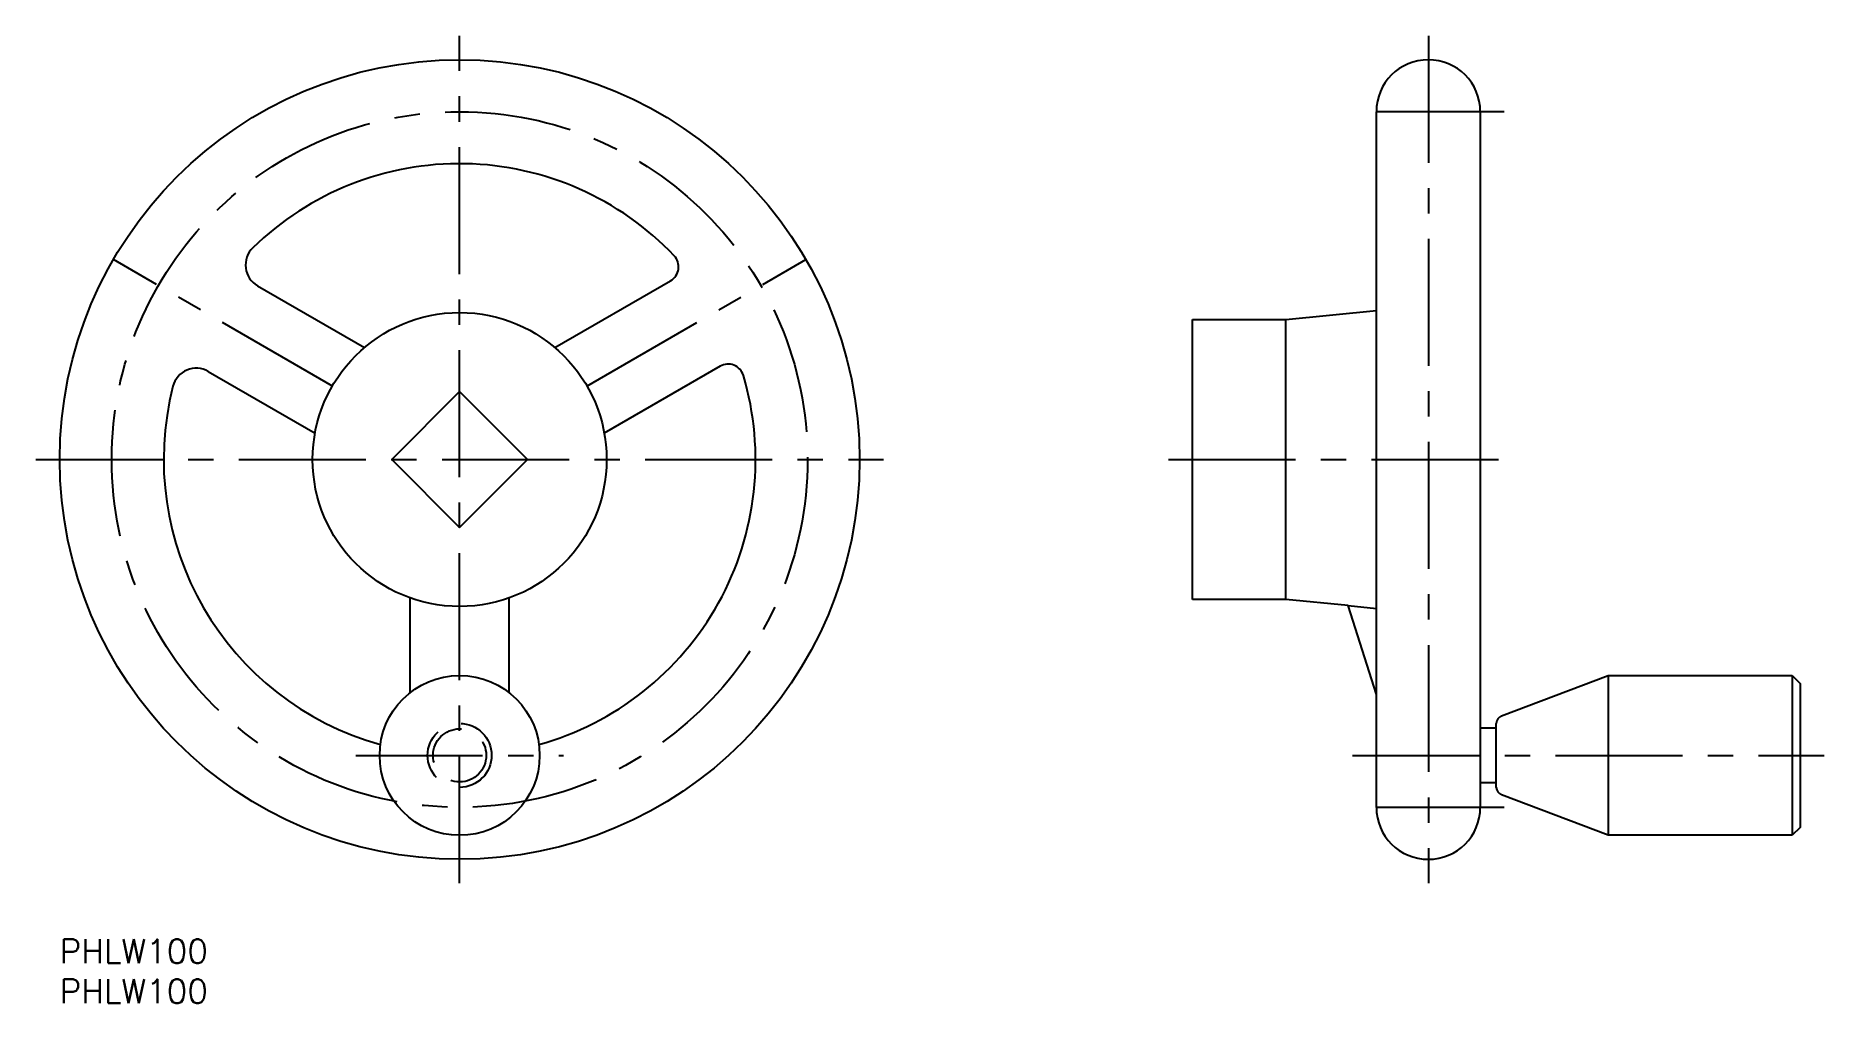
# Model space of a CAD drawing. Extents: x -3 to 221, y -8 to 113.
import ezdxf

# ---------------------------------------------------------------- set-up
doc = ezdxf.new("R2010")
doc.units = 0
doc.header["$LTSCALE"] = 0.5
doc.linetypes.add('CENTER', pattern=[50.8, 31.75, -6.35, 6.35, -6.35])
doc.linetypes.add('DASHED', pattern=[19.05, 12.7, -6.35])
for name, color, linetype in [('MSM_CENTER', 1, 'CENTER'), ('MSM_CONTINUOUS', 7, 'CONTINUOUS'), ('MSM_DASHED', 4, 'DASHED'), ('MSM_PART_NUMBER', 7, 'CONTINUOUS')]:
    doc.layers.add(name, color=color, linetype=linetype)
doc.styles.get("Standard").update_dxf_attribs({"font": 'txt.shx', "height": 3, "bigfont": 'bigfont.shx'})

# ---------------------------------------------------------------- blocks, each defined once
blk = doc.blocks.new('*U2')
at = {"layer": 'MSM_PART_NUMBER'}
blk.add_text('PHLW100', height=3, dxfattribs=at).set_placement((0, -3))
blk = doc.blocks.new('*U3')
at = {"layer": 'MSM_PART_NUMBER'}
blk.add_text('PHLW100', height=3, dxfattribs=at).set_placement((0, -8))

msp = doc.modelspace()

# ---------------------------------------------------------------- linework, layer by layer
at = {"layer": 'MSM_CENTER'}
for p, q in [((50, 7), (50, 113)), ((171.12, 113), (171.12, 7)), ((180.62, 103.5), (161.62, 103.5)), ((34.09, 69.19), (6.7, 85)), ((65.91, 69.19), (93.3, 85)), ((-3, 60), (103, 60)), ((138.62, 60), (180.62, 60)), ((37, 23), (63, 23)), ((161.62, 23), (220.62, 23)), ((180.62, 16.5), (161.62, 16.5))]:
    msp.add_line(p, q, dxfattribs=at)
msp.add_circle((50, 60), 43.5, dxfattribs=at)
at = {"layer": 'MSM_CONTINUOUS'}
for p, q in [((164.62, 16.5), (164.62, 103.5)), ((177.62, 103.5), (177.62, 16.5)), ((24.73, 81.72), (38.1, 74)), ((61.9, 74), (76.38, 82.36)), ((153.32, 77.5), (164.62, 78.62)), ((141.62, 42.5), (141.62, 77.5)), ((141.62, 77.5), (153.32, 77.5)), ((153.32, 42.5), (153.32, 77.5)), ((82.56, 71.67), (68.08, 63.31)), ((18.56, 71.02), (31.92, 63.31)), ((50, 68.49), (41.51, 60)), ((58.49, 60), (50, 68.49)), ((41.51, 60), (50, 51.51)), ((50, 51.51), (58.49, 60)), ((43.82, 30.87), (43.82, 42.69)), ((56.17, 42.69), (56.17, 30.87)), ((153.32, 42.5), (141.62, 42.5)), ((161.11, 41.74), (153.32, 42.5)), ((164.62, 30.6), (161.11, 41.74)), ((161.11, 41.74), (164.62, 41.38)), ((180.26, 27.94), (193.62, 33)), ((193.62, 33), (193.62, 13)), ((193.62, 33), (216.62, 33)), ((216.62, 33), (216.62, 13)), ((216.62, 33), (217.62, 32)), ((217.62, 32), (217.62, 14)), ((179.62, 19), (179.62, 27)), ((177.62, 26.44), (179.62, 26.44)), ((179.62, 19.56), (177.62, 19.56)), ((193.62, 13), (180.26, 18.06)), ((217.62, 14), (216.62, 13)), ((216.62, 13), (193.62, 13))]:
    msp.add_line(p, q, dxfattribs=at)
for centre, radius in [((50, 60), 50), ((50, 60), 18.38), ((50, 23), 10)]:
    msp.add_circle(centre, radius, dxfattribs=at)
for centre, radius, start, end in [((171.12, 103.5), 6.5, 0, 180), ((50, 60), 37, 43.5074, 134.3445), ((26.23, 84.32), 3, 134.3445, 240), ((75.38, 84.1), 2, 300, 43.5074), ((83.56, 69.94), 2, 16.4926, 120), ((17.06, 68.42), 3, 60, 165.6555), ((50, 60), 37, 285.5329, 16.4926), ((50, 60), 37, 165.6555, 254.4671), ((180.62, 27), 1, 110.7702, 180), ((180.62, 19), 1, 180, 249.2298), ((171.12, 16.5), 6.5, 180, 0)]:
    msp.add_arc(centre, radius, start, end, dxfattribs=at)
at = {"layer": 'MSM_DASHED'}
for radius in [4, 3.32]:
    msp.add_circle((50, 23), radius, dxfattribs=at)

# ---------------------------------------------------------------- block references
at = {"layer": 'MSM_CONTINUOUS'}
for name in ['*U2', '*U3']:
    msp.add_blockref(name, (0, 0), dxfattribs=at)

doc.saveas('drawing.dxf')
